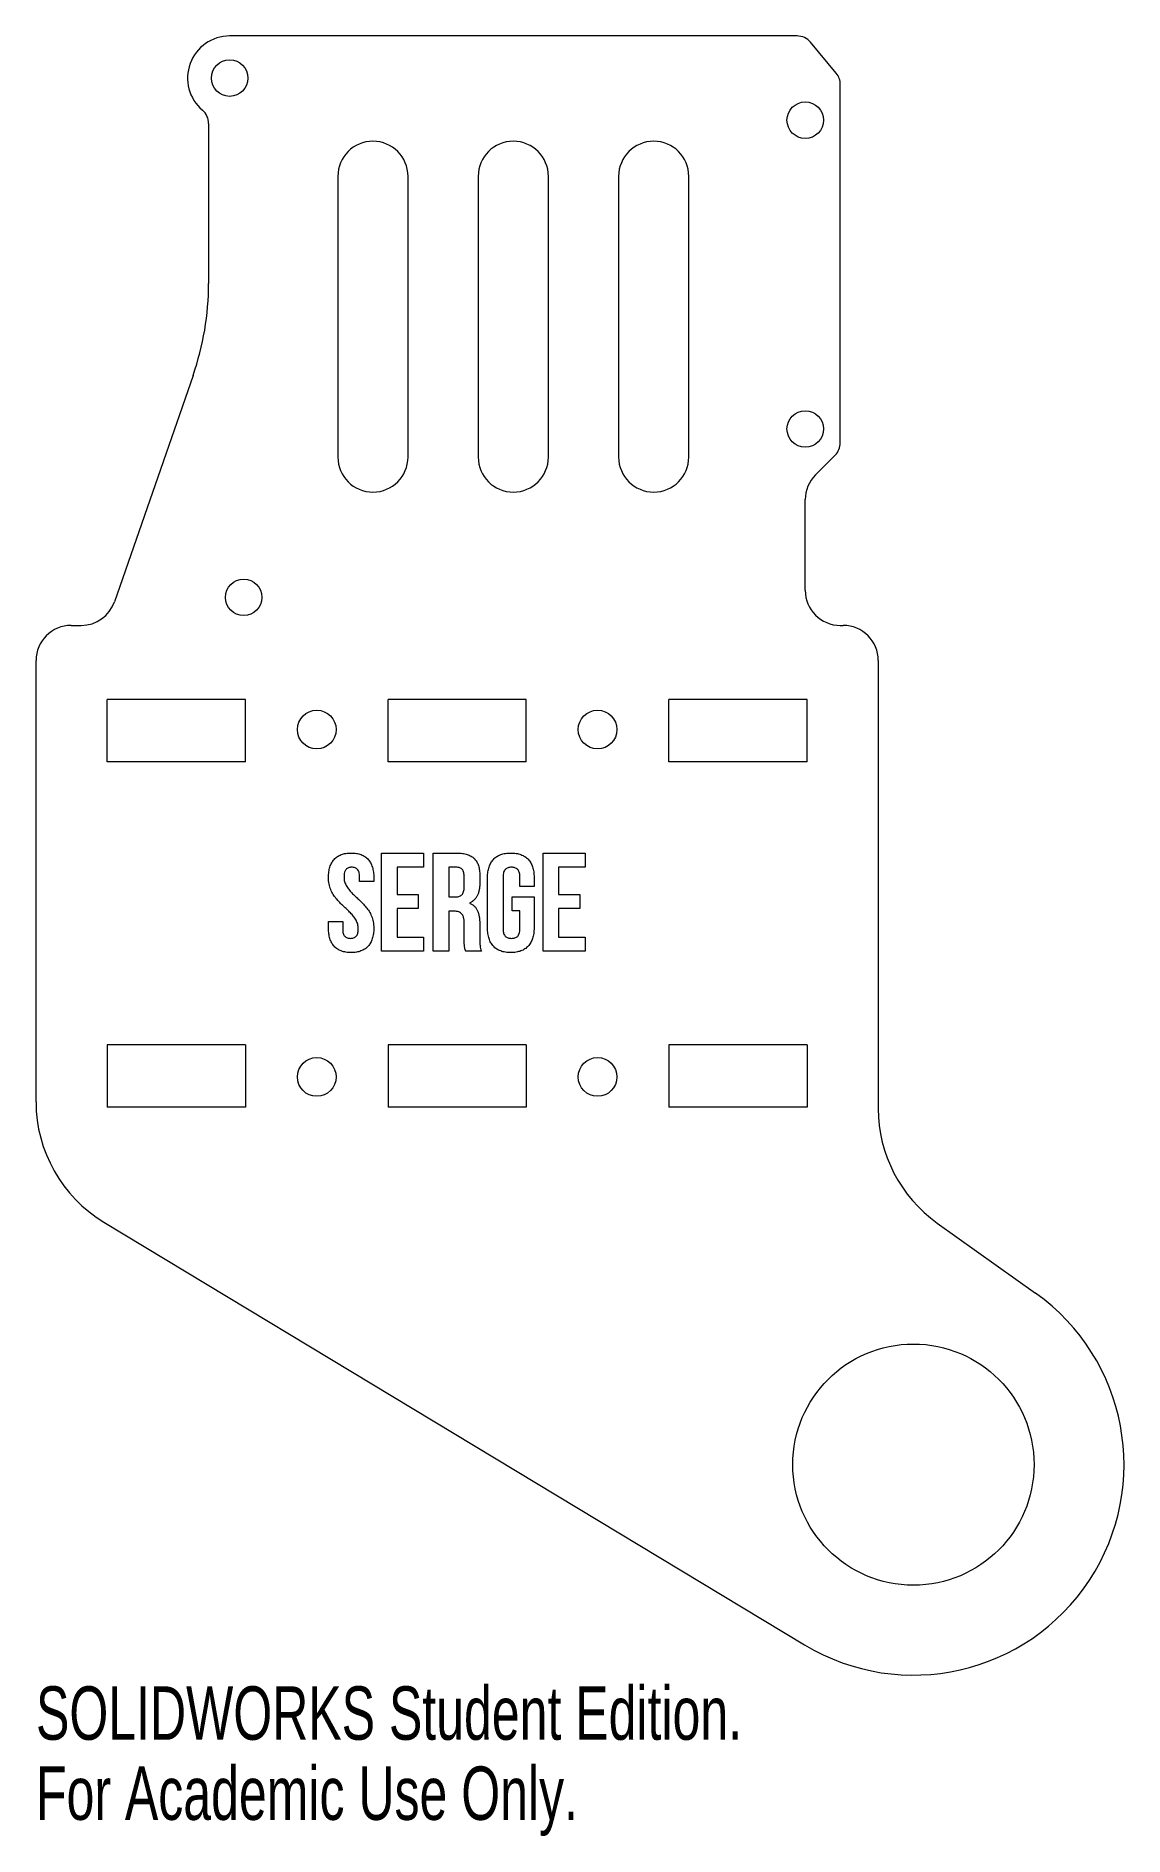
# Model space of a CAD drawing. Header units: inches. Extents: x -1.5 to 2.38, y -3.32 to 3.09.
import ezdxf

# ---------------------------------------------------------------- set-up
doc = ezdxf.new("R2010")
doc.units = ezdxf.units.IN
doc.header["$MEASUREMENT"] = 0
doc.styles.add('SLDTEXTSTYLE0', font='TXT', dxfattribs={"width": 0.7})

msp = doc.modelspace()

# ---------------------------------------------------------------- linework, layer by layer
at = {"color": 7, "linetype": 'Continuous', "lineweight": 15}
for p, q in [((1.2104, 3.09), (-0.8103, 3.09)), ((1.3502, 2.9574), (1.2584, 3.0675)), ((1.3647, 1.6409), (1.3647, 2.9174)), ((-0.8853, 2.778), (-0.8853, 2.2087)), ((-0.425, 2.59), (-0.425, 1.59)), ((-0.175, 1.59), (-0.175, 2.59)), ((0.075, 2.59), (0.075, 1.59)), ((0.325, 1.59), (0.325, 2.59)), ((0.575, 2.59), (0.575, 1.59)), ((0.825, 1.59), (0.825, 2.59)), ((-0.9407, 1.8806), (-1.2208, 1.074)), ((1.2763, 1.5266), (1.3464, 1.5967)), ((1.2397, 1.115), (1.2397, 1.4382)), ((-1.375, 0.99), (-1.3389, 0.99)), ((1.3647, 0.99), (1.375, 0.99)), ((-1.5, -0.7078), (-1.5, 0.865)), ((1.5, 0.865), (1.5, -0.7323)), ((-1.2461, 0.5039), (-1.2461, 0.7261)), ((-0.7539, 0.7261), (-1.2461, 0.7261)), ((-0.7539, 0.5039), (-0.7539, 0.7261)), ((-0.2461, 0.5039), (-0.2461, 0.7261)), ((0.2461, 0.7261), (-0.2461, 0.7261)), ((0.2461, 0.5039), (0.2461, 0.7261)), ((0.7539, 0.5039), (0.7539, 0.7261)), ((1.2461, 0.7261), (0.7539, 0.7261)), ((1.2461, 0.5039), (1.2461, 0.7261)), ((-0.7539, 0.5039), (-1.2461, 0.5039)), ((0.2461, 0.5039), (-0.2461, 0.5039)), ((1.2461, 0.5039), (0.7539, 0.5039)), ((-0.2694, -0.1711), (-0.2694, 0.1789)), ((-0.2694, 0.1789), (-0.1197, 0.1789)), ((-0.1197, 0.1283), (-0.2141, 0.1283)), ((-0.2141, 0.1283), (-0.2141, 0.0316)), ((-0.1197, 0.1789), (-0.1197, 0.1283)), ((-0.0852, -0.1711), (-0.0852, 0.1789)), ((-0.0852, 0.1789), (-0.0015, 0.1789)), ((-0.0031, 0.1283), (-0.0299, 0.1283)), ((-0.0299, 0.1283), (-0.0299, 0.0224)), ((0.3063, -0.1711), (0.3063, 0.1789)), ((0.3063, 0.1789), (0.456, 0.1789)), ((0.456, 0.1283), (0.3615, 0.1283)), ((0.3615, 0.1283), (0.3615, 0.0316)), ((0.456, 0.1789), (0.456, 0.1283)), ((-0.3477, 0.0776), (-0.3477, 0.0943)), ((-0.297, 0.0776), (-0.3477, 0.0776)), ((-0.297, 0.0911), (-0.297, 0.0776)), ((0.0253, 0.0588), (0.0253, 0.0928)), ((0.0806, 0.0987), (0.0806, 0.0713)), ((0.1082, -0.0885), (0.1082, 0.0918)), ((0.1635, 0.0943), (0.1635, -0.0916)), ((0.2234, 0.0592), (0.2234, 0.0952)), ((0.274, 0.0926), (0.274, 0.0592)), ((-0.2141, 0.0316), (-0.139, 0.0316)), ((-0.139, 0.0316), (-0.139, -0.0191)), ((-0.0299, 0.0224), (-0.0081, 0.0224)), ((0.1957, -0.0271), (0.1957, 0.0227)), ((0.1957, 0.0227), (0.274, 0.0227)), ((0.274, 0.0592), (0.2234, 0.0592)), ((0.274, 0.0227), (0.274, -0.0877)), ((0.3615, 0.0316), (0.4366, 0.0316)), ((0.4366, 0.0316), (0.4366, -0.0191)), ((-0.139, -0.0191), (-0.2141, -0.0191)), ((-0.2141, -0.0191), (-0.2141, -0.1204)), ((-0.0109, -0.0283), (-0.0299, -0.0283)), ((-0.0299, -0.0283), (-0.0299, -0.1711)), ((0.2234, -0.0271), (0.1957, -0.0271)), ((0.2234, -0.0912), (0.2234, -0.0271)), ((0.4366, -0.0191), (0.3615, -0.0191)), ((0.3615, -0.0191), (0.3615, -0.1204)), ((-0.4582, -0.0888), (-0.4582, -0.0651)), ((-0.4582, -0.0651), (-0.4077, -0.0651)), ((-0.4077, -0.0651), (-0.4077, -0.0919)), ((-0.2141, -0.1204), (-0.1197, -0.1204)), ((-0.1197, -0.1204), (-0.1197, -0.1711)), ((0.0253, -0.128), (0.0253, -0.0729)), ((0.0806, -0.0742), (0.0806, -0.1284)), ((0.3615, -0.1204), (0.456, -0.1204)), ((0.456, -0.1204), (0.456, -0.1711)), ((-0.1197, -0.1711), (-0.2694, -0.1711)), ((-0.0299, -0.1711), (-0.0852, -0.1711)), ((0.0866, -0.1711), (0.0304, -0.1711)), ((0.456, -0.1711), (0.3063, -0.1711)), ((-0.7539, -0.5039), (-1.2461, -0.5039)), ((-1.2461, -0.5039), (-1.2461, -0.7261)), ((-0.7539, -0.5039), (-0.7539, -0.7261)), ((-0.2461, -0.5039), (-0.2461, -0.7261)), ((0.2461, -0.5039), (-0.2461, -0.5039)), ((0.2461, -0.5039), (0.2461, -0.7261)), ((0.7539, -0.5039), (0.7539, -0.7261)), ((1.2461, -0.5039), (0.7539, -0.5039)), ((1.2461, -0.5039), (1.2461, -0.7261)), ((-0.7539, -0.7261), (-1.2461, -0.7261)), ((0.2461, -0.7261), (-0.2461, -0.7261)), ((1.2461, -0.7261), (0.7539, -0.7261)), ((-1.2584, -1.1358), (1.2375, -2.6421)), ((1.7098, -1.1395), (2.0602, -1.3892))]:
    msp.add_line(p, q, dxfattribs=at)
for centre, radius in [((-0.8103, 2.94), 0.065), ((1.2397, 2.79), 0.065), ((1.2397, 1.69), 0.065), ((-0.7603, 1.09), 0.065), ((-0.5, 0.6189), 0.069), ((0.5, 0.6189), 0.069), ((-0.5, -0.6189), 0.069), ((0.5, -0.6189), 0.069), ((1.625, -2), 0.4296)]:
    msp.add_circle(centre, radius, dxfattribs=at)
for centre, radius, start, end in [((-0.8103, 2.94), 0.15, 90, 229.67978), ((1.2104, 3.0275), 0.0625, 39.80557, 90), ((1.3022, 2.9174), 0.0625, 0, 39.80557), ((-0.9478, 2.778), 0.0625, 0, 49.67978), ((-0.3, 2.59), 0.125, 0, 180), ((0.2, 2.59), 0.125, 0, 180), ((0.7, 2.59), 0.125, 0, 180), ((-1.8853, 2.2087), 1, 340.84714, 0), ((1.3022, 1.6409), 0.0625, 315, 0), ((-0.3, 1.59), 0.125, 180, 0), ((0.2, 1.59), 0.125, 180, 0), ((0.7, 1.59), 0.125, 180, 0), ((1.3647, 1.4382), 0.125, 135, 180), ((1.3647, 1.115), 0.125, 180, 270), ((-1.3389, 1.115), 0.125, 270, 340.84714), ((-1.375, 0.865), 0.125, 90, 180), ((1.375, 0.865), 0.125, 0, 90), ((-1, -0.7078), 0.5, 180, 238.88812), ((2, -0.7323), 0.5, 180, 234.52758), ((1.625, -2), 0.75, 238.88812, 54.52758)]:
    msp.add_arc(centre, radius, start, end, dxfattribs=at)
for points, knots in [([(-0.4582, 0.0919), (-0.4582, 0.0954), (-0.4581, 0.102), (-0.457, 0.1116), (-0.4556, 0.1206), (-0.4533, 0.129), (-0.4506, 0.1368), (-0.447, 0.1439), (-0.443, 0.1506), (-0.4382, 0.1565), (-0.4328, 0.1618), (-0.4268, 0.1664), (-0.4201, 0.1704), (-0.4128, 0.1735), (-0.4049, 0.176), (-0.3964, 0.1776), (-0.3872, 0.1788), (-0.3809, 0.1789), (-0.3776, 0.1789)], [0, 0, 0, 0, 0.075397, 0.146378, 0.213652, 0.27738, 0.338325, 0.396953, 0.453665, 0.509533, 0.564704, 0.620753, 0.676915, 0.735388, 0.795989, 0.860421, 0.927768, 1, 1, 1, 1]), ([(-0.3753, 0.1283), (-0.3774, 0.1282), (-0.3814, 0.128), (-0.3869, 0.1266), (-0.3918, 0.1241), (-0.3959, 0.1207), (-0.3992, 0.1159), (-0.4015, 0.1099), (-0.4028, 0.1025), (-0.4029, 0.0971), (-0.403, 0.0942)], [0, 0, 0, 0, 0.123489, 0.235963, 0.340293, 0.444927, 0.554905, 0.67955, 0.828043, 1, 1, 1, 1]), ([(-0.3776, 0.1789), (-0.3744, 0.1789), (-0.368, 0.1788), (-0.3589, 0.1776), (-0.3503, 0.176), (-0.3424, 0.1734), (-0.3351, 0.1703), (-0.3285, 0.1663), (-0.3224, 0.1617), (-0.3171, 0.1563), (-0.3123, 0.1503), (-0.3082, 0.1436), (-0.3047, 0.1364), (-0.3019, 0.1285), (-0.2997, 0.12), (-0.2981, 0.1109), (-0.2972, 0.1012), (-0.2971, 0.0945), (-0.297, 0.0911)], [0, 0, 0, 0, 0.071844, 0.139354, 0.202923, 0.263358, 0.321517, 0.378102, 0.433431, 0.488678, 0.544658, 0.601792, 0.660349, 0.721463, 0.78536, 0.852883, 0.92448, 1, 1, 1, 1]), ([(-0.3477, 0.0943), (-0.3478, 0.0972), (-0.3479, 0.1026), (-0.3492, 0.11), (-0.3515, 0.116), (-0.3547, 0.1208), (-0.3589, 0.1241), (-0.3637, 0.1267), (-0.3693, 0.128), (-0.3733, 0.1282), (-0.3753, 0.1283)], [0, 0, 0, 0, 0.172063, 0.320647, 0.445369, 0.555415, 0.659198, 0.764248, 0.876435, 1, 1, 1, 1]), ([(0.0253, 0.0928), (0.0253, 0.0957), (0.0251, 0.1011), (0.0238, 0.1086), (0.0219, 0.1149), (0.0188, 0.1199), (0.0147, 0.1238), (0.0096, 0.1265), (0.0036, 0.1281), (-0.0008, 0.1282), (-0.0031, 0.1283)], [0, 0, 0, 0, 0.166541, 0.310278, 0.43374, 0.542444, 0.64455, 0.75097, 0.86768, 1, 1, 1, 1]), ([(-0.0015, 0.1789), (0.002, 0.1789), (0.0087, 0.1788), (0.0184, 0.1779), (0.0274, 0.1763), (0.0357, 0.1742), (0.0432, 0.1713), (0.05, 0.1679), (0.056, 0.1639), (0.0613, 0.1591), (0.0658, 0.1537), (0.0698, 0.1478), (0.0732, 0.1411), (0.0759, 0.1339), (0.078, 0.126), (0.0795, 0.1175), (0.0805, 0.1083), (0.0805, 0.102), (0.0806, 0.0987)], [0, 0, 0, 0, 0.078797, 0.152471, 0.221418, 0.285454, 0.345282, 0.402617, 0.457007, 0.5097, 0.562493, 0.616129, 0.67225, 0.730362, 0.791633, 0.85674, 0.92609, 1, 1, 1, 1]), ([(0.1082, 0.0918), (0.1083, 0.0952), (0.1085, 0.1018), (0.1094, 0.1115), (0.111, 0.1205), (0.1133, 0.1289), (0.1163, 0.1367), (0.1199, 0.144), (0.1241, 0.1506), (0.129, 0.1565), (0.1346, 0.1618), (0.1408, 0.1664), (0.1477, 0.1703), (0.1552, 0.1735), (0.1633, 0.176), (0.172, 0.1776), (0.1814, 0.1788), (0.1878, 0.1789), (0.1911, 0.1789)], [0, 0, 0, 0, 0.074415, 0.1449236, 0.2114882, 0.2745095, 0.3350105, 0.3935647, 0.4503641, 0.5061549, 0.5617241, 0.6178677, 0.6750977, 0.7337572, 0.7950576, 0.8596629, 0.9276786, 1, 1, 1, 1]), ([(0.1934, 0.1283), (0.1913, 0.1282), (0.1871, 0.128), (0.1811, 0.1267), (0.176, 0.1241), (0.1714, 0.1208), (0.1678, 0.1161), (0.1651, 0.11), (0.1637, 0.1026), (0.1636, 0.0972), (0.1635, 0.0943)], [0, 0, 0, 0, 0.125136, 0.240468, 0.349592, 0.4555, 0.566137, 0.689011, 0.833371, 1, 1, 1, 1]), ([(0.1911, 0.1789), (0.1944, 0.1789), (0.2009, 0.1787), (0.2102, 0.1777), (0.2189, 0.1759), (0.227, 0.1735), (0.2345, 0.1704), (0.2413, 0.1665), (0.2476, 0.162), (0.2531, 0.1567), (0.258, 0.1507), (0.2624, 0.1442), (0.266, 0.1371), (0.2689, 0.1293), (0.2712, 0.121), (0.2729, 0.1121), (0.2738, 0.1025), (0.2739, 0.096), (0.274, 0.0926)], [0, 0, 0, 0, 0.072692, 0.140997, 0.206037, 0.267652, 0.326407, 0.383473, 0.439591, 0.495445, 0.551521, 0.608461, 0.666375, 0.726694, 0.790038, 0.855908, 0.92573, 1, 1, 1, 1]), ([(0.2234, 0.0952), (0.2233, 0.098), (0.2231, 0.1032), (0.2217, 0.1105), (0.2191, 0.1164), (0.2154, 0.1209), (0.2109, 0.1243), (0.2057, 0.1266), (0.1998, 0.1281), (0.1956, 0.1282), (0.1934, 0.1283)], [0, 0, 0, 0, 0.164763, 0.307025, 0.429063, 0.539051, 0.646448, 0.755922, 0.873205, 1, 1, 1, 1]), ([(-0.3523, -0.0914), (-0.3524, -0.0885), (-0.3526, -0.0829), (-0.354, -0.0747), (-0.3566, -0.067), (-0.3601, -0.06), (-0.3644, -0.0533), (-0.369, -0.0467), (-0.3742, -0.0404), (-0.382, -0.0322), (-0.3922, -0.0219), (-0.4054, -0.0101), (-0.4186, 0.0025), (-0.4288, 0.0139), (-0.4365, 0.0237), (-0.4415, 0.0317), (-0.4464, 0.0401), (-0.4505, 0.049), (-0.4541, 0.0586), (-0.4565, 0.069), (-0.4579, 0.0802), (-0.4581, 0.088), (-0.4582, 0.0919)], [0, 0, 0, 0, 0.039468, 0.077147, 0.113487, 0.149317, 0.185304, 0.222023, 0.259355, 0.297457, 0.376163, 0.457488, 0.540617, 0.624792, 0.667413, 0.710676, 0.754497, 0.799445, 0.845871, 0.894133, 0.945447, 1, 1, 1, 1]), ([(-0.403, 0.0942), (-0.4029, 0.0914), (-0.4027, 0.0857), (-0.4012, 0.0776), (-0.3988, 0.0699), (-0.394, 0.0604), (-0.3863, 0.0494), (-0.3754, 0.0369), (-0.363, 0.025), (-0.3499, 0.013), (-0.3367, 0.0005), (-0.3265, -0.0109), (-0.3189, -0.0207), (-0.3137, -0.0286), (-0.309, -0.037), (-0.3048, -0.046), (-0.3013, -0.0555), (-0.2987, -0.0659), (-0.2973, -0.0771), (-0.2971, -0.0848), (-0.297, -0.0888)], [0, 0, 0, 0, 0.039515, 0.076916, 0.11351, 0.149383, 0.222051, 0.297322, 0.376126, 0.457548, 0.540777, 0.624833, 0.667505, 0.710723, 0.754435, 0.799436, 0.845609, 0.894006, 0.945382, 1, 1, 1, 1]), ([(0.0806, 0.0713), (0.0805, 0.067), (0.0803, 0.0587), (0.0786, 0.0469), (0.0757, 0.0363), (0.0718, 0.0267), (0.0666, 0.0183), (0.0601, 0.0112), (0.0526, 0.005), (0.0468, 0.0021), (0.0439, 0.0006)], [0, 0, 0, 0, 0.152432, 0.292595, 0.422199, 0.543068, 0.658494, 0.770545, 0.883079, 1, 1, 1, 1]), ([(-0.0081, 0.0224), (-0.0057, 0.0224), (-0.0009, 0.0226), (0.0057, 0.0241), (0.0116, 0.0265), (0.0166, 0.03), (0.0207, 0.035), (0.0234, 0.0416), (0.0251, 0.0497), (0.0252, 0.0556), (0.0253, 0.0588)], [0, 0, 0, 0, 0.130052, 0.247423, 0.356926, 0.460753, 0.568177, 0.690586, 0.832153, 1, 1, 1, 1]), ([(0.0439, 0.0006), (0.0456, -0.0002), (0.0489, -0.0016), (0.0536, -0.0043), (0.0579, -0.0073), (0.0617, -0.0106), (0.0651, -0.0143), (0.0681, -0.0183), (0.0707, -0.0227), (0.0736, -0.029), (0.0765, -0.0377), (0.0789, -0.049), (0.0803, -0.0613), (0.0805, -0.0698), (0.0806, -0.0742)], [0, 0, 0, 0, 0.06217, 0.122583, 0.180617, 0.237303, 0.293324, 0.349385, 0.405903, 0.463729, 0.584039, 0.713005, 0.851268, 1, 1, 1, 1]), ([(0.0253, -0.0729), (0.0253, -0.0709), (0.0252, -0.0672), (0.0249, -0.0617), (0.0242, -0.0566), (0.0232, -0.0521), (0.0221, -0.0479), (0.0206, -0.0443), (0.0189, -0.041), (0.0162, -0.0374), (0.0119, -0.0336), (0.0054, -0.0305), (-0.0023, -0.0286), (-0.0079, -0.0284), (-0.0109, -0.0283)], [0, 0, 0, 0, 0.088598, 0.170867, 0.247245, 0.316728, 0.380676, 0.44025, 0.494387, 0.545372, 0.644044, 0.748869, 0.865709, 1, 1, 1, 1]), ([(-0.3776, -0.1757), (-0.3808, -0.1756), (-0.3871, -0.1755), (-0.3962, -0.1744), (-0.4047, -0.1727), (-0.4125, -0.1702), (-0.4198, -0.1671), (-0.4265, -0.1631), (-0.4326, -0.1586), (-0.438, -0.1533), (-0.4428, -0.1473), (-0.447, -0.1408), (-0.4504, -0.1336), (-0.4533, -0.1258), (-0.4555, -0.1174), (-0.457, -0.1084), (-0.4581, -0.0988), (-0.4582, -0.0922), (-0.4582, -0.0888)], [0, 0, 0, 0, 0.071313, 0.138795, 0.202313, 0.263035, 0.321137, 0.377869, 0.43371, 0.48937, 0.54535, 0.602739, 0.661251, 0.7225, 0.786355, 0.85333, 0.924452, 1, 1, 1, 1]), ([(-0.4077, -0.0919), (-0.4076, -0.0948), (-0.4074, -0.1), (-0.4062, -0.1073), (-0.4038, -0.1133), (-0.4004, -0.1179), (-0.3961, -0.1211), (-0.3913, -0.1234), (-0.3858, -0.1248), (-0.382, -0.1249), (-0.38, -0.125)], [0, 0, 0, 0, 0.173283, 0.319821, 0.445618, 0.556677, 0.66135, 0.767973, 0.879032, 1, 1, 1, 1]), ([(-0.38, -0.125), (-0.378, -0.125), (-0.3741, -0.1248), (-0.3687, -0.1233), (-0.3638, -0.121), (-0.3596, -0.1177), (-0.3562, -0.1131), (-0.3539, -0.107), (-0.3526, -0.0997), (-0.3524, -0.0943), (-0.3523, -0.0914)], [0, 0, 0, 0, 0.1213738, 0.2318531, 0.3375669, 0.4411067, 0.5512189, 0.678613, 0.8253167, 1, 1, 1, 1]), ([(-0.297, -0.0888), (-0.2971, -0.0922), (-0.2971, -0.0988), (-0.2982, -0.1084), (-0.2998, -0.1174), (-0.302, -0.1258), (-0.3048, -0.1336), (-0.3084, -0.1408), (-0.3125, -0.1474), (-0.3174, -0.1533), (-0.3228, -0.1586), (-0.3288, -0.1632), (-0.3355, -0.1671), (-0.3427, -0.1702), (-0.3506, -0.1727), (-0.3591, -0.1744), (-0.3682, -0.1755), (-0.3744, -0.1756), (-0.3776, -0.1757)], [0, 0, 0, 0, 0.075558, 0.14669, 0.213675, 0.277539, 0.338796, 0.39755, 0.454663, 0.510986, 0.566654, 0.622078, 0.678818, 0.736928, 0.797659, 0.861186, 0.928677, 1, 1, 1, 1]), ([(0.0304, -0.1711), (0.03, -0.1699), (0.0294, -0.1678), (0.0283, -0.1645), (0.0273, -0.161), (0.0264, -0.1567), (0.0259, -0.1515), (0.0254, -0.145), (0.0254, -0.137), (0.0254, -0.1312), (0.0253, -0.128)], [0, 0, 0, 0, 0.080802, 0.155312, 0.235659, 0.333246, 0.452607, 0.597937, 0.779209, 1, 1, 1, 1]), ([(0.1911, -0.1757), (0.1878, -0.1756), (0.1814, -0.1755), (0.172, -0.1744), (0.1633, -0.1727), (0.1552, -0.1702), (0.1477, -0.1671), (0.1408, -0.1632), (0.1346, -0.1585), (0.129, -0.1532), (0.1241, -0.1472), (0.1199, -0.1406), (0.1162, -0.1335), (0.1133, -0.1256), (0.111, -0.1172), (0.1094, -0.1082), (0.1085, -0.0985), (0.1083, -0.0919), (0.1082, -0.0885)], [0, 0, 0, 0, 0.072327, 0.140348, 0.204959, 0.266264, 0.324928, 0.382163, 0.438311, 0.493885, 0.550084, 0.606888, 0.664979, 0.725485, 0.789016, 0.855586, 0.925579, 1, 1, 1, 1]), ([(0.1635, -0.0916), (0.1636, -0.0944), (0.1637, -0.0998), (0.1652, -0.1072), (0.1677, -0.1132), (0.1714, -0.1178), (0.1759, -0.1211), (0.1812, -0.1233), (0.1871, -0.1248), (0.1913, -0.125), (0.1934, -0.125)], [0, 0, 0, 0, 0.167612, 0.311459, 0.435058, 0.54416, 0.649859, 0.757887, 0.874225, 1, 1, 1, 1]), ([(0.274, -0.0877), (0.2739, -0.0912), (0.2738, -0.0978), (0.2729, -0.1075), (0.2712, -0.1166), (0.2689, -0.1251), (0.266, -0.133), (0.2624, -0.1403), (0.258, -0.1469), (0.2531, -0.153), (0.2475, -0.1583), (0.2414, -0.163), (0.2345, -0.1669), (0.2271, -0.1702), (0.2189, -0.1726), (0.2102, -0.1744), (0.2009, -0.1755), (0.1944, -0.1756), (0.1911, -0.1757)], [0, 0, 0, 0, 0.074628, 0.144844, 0.211645, 0.274908, 0.335646, 0.394425, 0.45171, 0.507672, 0.563371, 0.619595, 0.676135, 0.734758, 0.795804, 0.860245, 0.927978, 1, 1, 1, 1]), ([(0.1934, -0.125), (0.1956, -0.1249), (0.1998, -0.1248), (0.2057, -0.1233), (0.2109, -0.121), (0.2155, -0.1177), (0.2191, -0.1131), (0.2217, -0.107), (0.2231, -0.0995), (0.2233, -0.0941), (0.2234, -0.0912)], [0, 0, 0, 0, 0.12506, 0.240737, 0.348713, 0.453811, 0.563378, 0.687543, 0.830572, 1, 1, 1, 1]), ([(0.0806, -0.1284), (0.0807, -0.1325), (0.0808, -0.1401), (0.0814, -0.1511), (0.0831, -0.1614), (0.0854, -0.1678), (0.0866, -0.1711)], [0, 0, 0, 0, 0.282178, 0.528332, 0.759133, 1, 1, 1, 1])]:
    msp.add_open_spline(points, degree=3, knots=knots, dxfattribs=at)

# ---------------------------------------------------------------- texts
at = {"color": 7, "linetype": 'Continuous', "char_height": 0.1903, "attachment_point": 1, "style": 'SLDTEXTSTYLE0'}
for s, insert in [('SOLIDWORKS Student Edition.', (-1.5, -2.7901)), ('For Academic Use Only.', (-1.5, -3.0756))]:
    msp.add_mtext(s, dxfattribs=dict(at, insert=insert))

doc.saveas('drawing.dxf')
